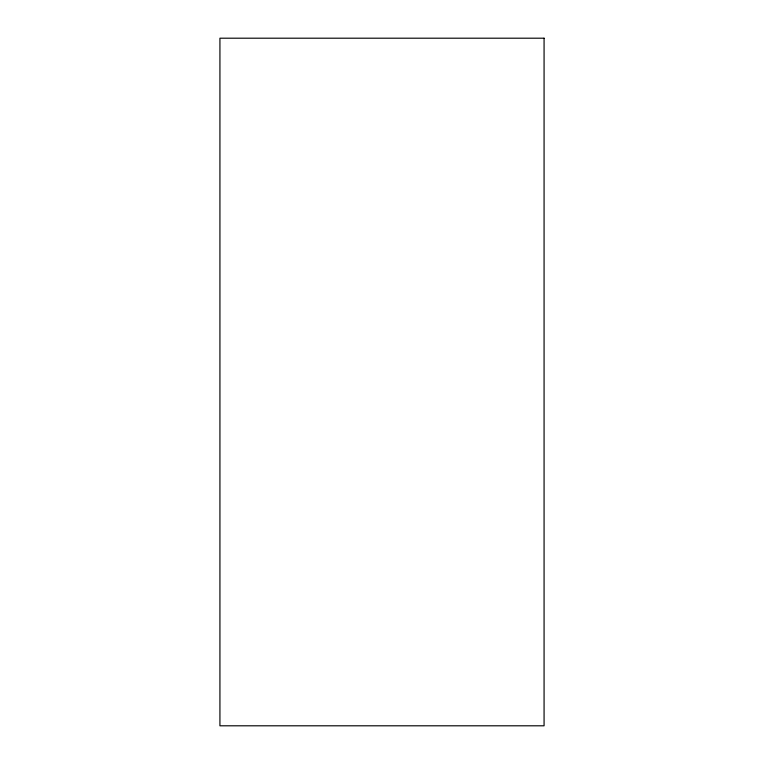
<?xml version="1.0" encoding="UTF-8"?>
<svg xmlns="http://www.w3.org/2000/svg" width="764" height="764" viewBox="0 0 764 764"><rect width="100%" height="100%" fill="white"/><g stroke="black" fill="none" stroke-linecap="round" stroke-linejoin="round"><path stroke-width="1.15" d="M544.073 38.2L219.927 38.2L219.927 725.8L544.073 725.8L544.073 38.2"/></g></svg>
